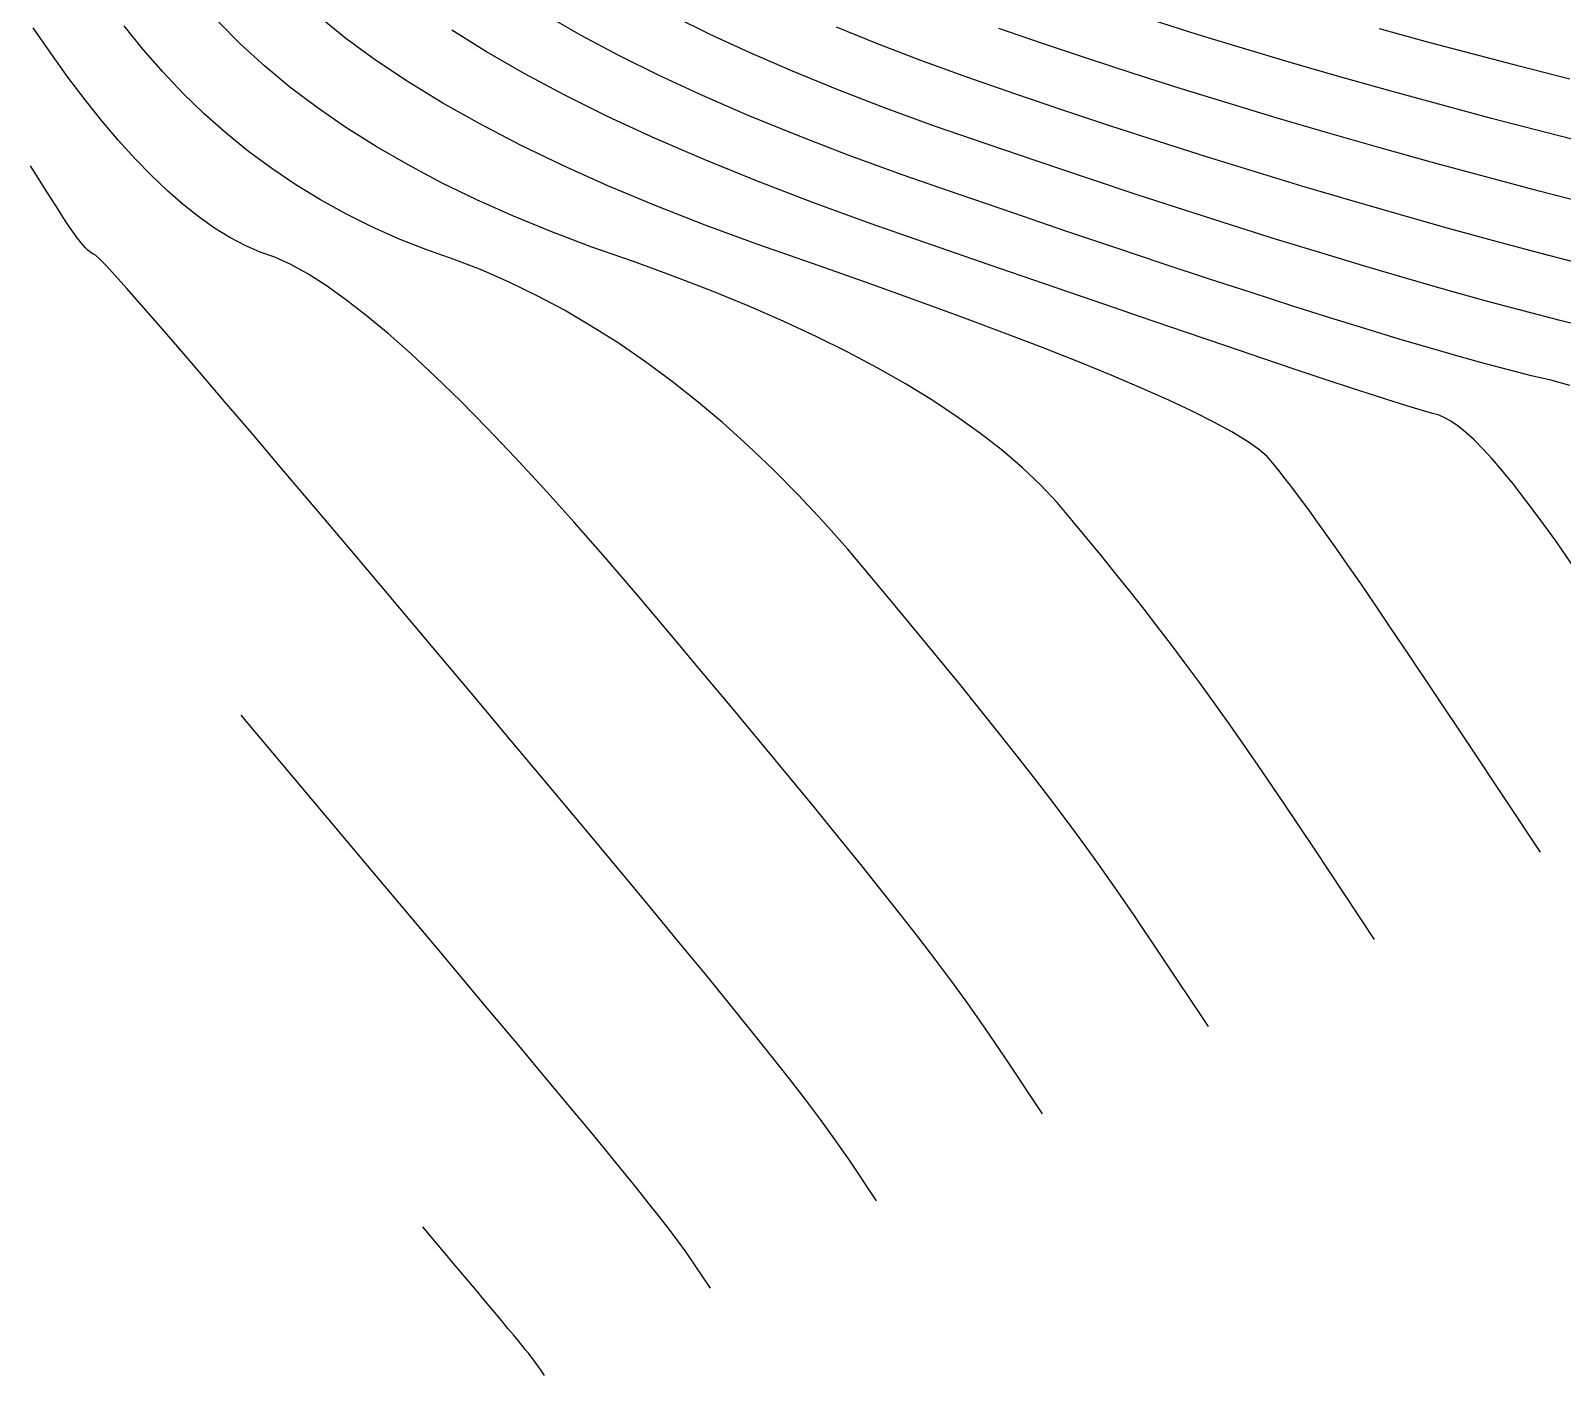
# Model space of a CAD drawing. Header units: inches. Extents: x 1412622.3 to 1412714.6, y 4931530.8 to 4931588.5.
# Drawn here: x 1412648.6 to 1412651.86, y 4931530.765 to 4931533.627 of the extents above; entities that cross this region are included whole.
import ezdxf

# ---------------------------------------------------------------- set-up
doc = ezdxf.new("R2010")
doc.units = ezdxf.units.IN
doc.header["$MEASUREMENT"] = 0

msp = doc.modelspace()

# ---------------------------------------------------------------- linework, layer by layer
for points in [[(1412651.8764, 4931532.872), (1412651.8362, 4931532.8831), (1412651.7948, 4931532.8927), (1412651.7484, 4931532.9042), (1412651.6971, 4931532.9178), (1412651.6407, 4931532.9334), (1412651.5794, 4931532.951), (1412651.5131, 4931532.9706), (1412651.4419, 4931532.9923), (1412651.3656, 4931533.016), (1412651.2844, 4931533.0417), (1412651.1982, 4931533.0695), (1412651.107, 4931533.0992), (1412651.0109, 4931533.131), (1412650.9098, 4931533.1649), (1412650.8036, 4931533.2007), (1412650.6925, 4931533.2386), (1412650.5765, 4931533.2785), (1412650.4554, 4931533.3204), (1412650.3402, 4931533.3624), (1412650.2309, 4931533.4045), (1412650.1274, 4931533.4468), (1412650.0298, 4931533.4891), (1412649.938, 4931533.5315), (1412649.8521, 4931533.574), (1412649.772, 4931533.6167), (1412649.6978, 4931533.6594)], [(1412650.7539, 4931531.3217), (1412650.6736, 4931531.4422), (1412650.6295, 4931531.5071), (1412650.5948, 4931531.5564), (1412650.5606, 4931531.6036), (1412650.5269, 4931531.6486), (1412650.4906, 4931531.696), (1412650.4519, 4931531.7458), (1412650.4107, 4931531.7979), (1412650.367, 4931531.8523), (1412650.3198, 4931531.9106), (1412650.2692, 4931531.9726), (1412650.215, 4931532.0385), (1412650.1574, 4931532.1083), (1412650.0963, 4931532.1819), (1412650.0317, 4931532.2592), (1412649.9636, 4931532.3405), (1412649.892, 4931532.4255), (1412649.823, 4931532.5059), (1412649.7564, 4931532.5817), (1412649.6924, 4931532.6529), (1412649.6309, 4931532.7194), (1412649.5719, 4931532.7812), (1412649.5154, 4931532.8385), (1412649.4614, 4931532.8911), (1412649.4099, 4931532.939), (1412649.3609, 4931532.9824), (1412649.3145, 4931533.0211), (1412649.2705, 4931533.0551), (1412649.2291, 4931533.0845), (1412649.1901, 4931533.1093), (1412649.1537, 4931533.1295), (1412649.1198, 4931533.145), (1412649.0884, 4931533.1559), (1412649.0566, 4931533.1698), (1412649.0243, 4931533.1869), (1412648.9917, 4931533.2071), (1412648.9586, 4931533.2303), (1412648.9252, 4931533.2567), (1412648.8913, 4931533.2861), (1412648.857, 4931533.3187), (1412648.8223, 4931533.3543), (1412648.7872, 4931533.3931), (1412648.7517, 4931533.4349), (1412648.7158, 4931533.4798), (1412648.6794, 4931533.5279), (1412648.6427, 4931533.579), (1412648.6055, 4931533.6332)], [(1412651.1072, 4931531.5073), (1412651.0031, 4931531.6638), (1412650.9484, 4931531.7449), (1412650.9085, 4931531.8028), (1412650.8718, 4931531.8549), (1412650.8383, 4931531.9012), (1412650.8041, 4931531.9474), (1412650.7693, 4931531.9936), (1412650.7338, 4931532.0398), (1412650.6977, 4931532.086), (1412650.6596, 4931532.1341), (1412650.6196, 4931532.184), (1412650.5777, 4931532.2359), (1412650.5337, 4931532.2897), (1412650.4879, 4931532.3454), (1412650.4401, 4931532.403), (1412650.3904, 4931532.4626), (1412650.3387, 4931532.524), (1412650.2865, 4931532.5829), (1412650.2338, 4931532.6392), (1412650.1805, 4931532.693), (1412650.1268, 4931532.7443), (1412650.0725, 4931532.793), (1412650.0177, 4931532.8392), (1412649.9624, 4931532.8828), (1412649.9066, 4931532.9239), (1412649.8503, 4931532.9625), (1412649.7934, 4931532.9985), (1412649.7361, 4931533.0319), (1412649.6782, 4931533.0629), (1412649.6198, 4931533.0913), (1412649.5608, 4931533.1171), (1412649.5014, 4931533.1404), (1412649.4414, 4931533.1612), (1412649.383, 4931533.1842), (1412649.3261, 4931533.2095), (1412649.2706, 4931533.2371), (1412649.2167, 4931533.2669), (1412649.1643, 4931533.299), (1412649.1133, 4931533.3334), (1412649.0639, 4931533.37), (1412649.016, 4931533.4089), (1412648.9696, 4931533.4501), (1412648.9247, 4931533.4935), (1412648.8813, 4931533.5392), (1412648.8394, 4931533.5872), (1412648.7991, 4931533.6374)], [(1412651.4606, 4931531.6929), (1412651.3325, 4931531.8854), (1412651.2672, 4931531.9828), (1412651.2221, 4931532.0493), (1412651.183, 4931532.1062), (1412651.1497, 4931532.1537), (1412651.1176, 4931532.1988), (1412651.0867, 4931532.2415), (1412651.057, 4931532.2818), (1412651.0284, 4931532.3197), (1412650.9995, 4931532.3576), (1412650.9701, 4931532.3955), (1412650.9403, 4931532.4333), (1412650.9101, 4931532.4712), (1412650.8795, 4931532.509), (1412650.8485, 4931532.5468), (1412650.8171, 4931532.5847), (1412650.7853, 4931532.6225), (1412650.75, 4931532.6598), (1412650.7111, 4931532.6967), (1412650.6687, 4931532.7332), (1412650.6227, 4931532.7692), (1412650.5732, 4931532.8048), (1412650.5201, 4931532.8399), (1412650.4635, 4931532.8745), (1412650.4033, 4931532.9088), (1412650.3396, 4931532.9425), (1412650.2724, 4931532.9759), (1412650.2016, 4931533.0088), (1412650.1273, 4931533.0412), (1412650.0494, 4931533.0732), (1412649.968, 4931533.1047), (1412649.883, 4931533.1358), (1412649.7945, 4931533.1665), (1412649.7094, 4931533.1986), (1412649.6278, 4931533.2321), (1412649.5495, 4931533.2671), (1412649.4747, 4931533.3035), (1412649.4033, 4931533.3413), (1412649.3354, 4931533.3806), (1412649.2708, 4931533.4213), (1412649.2097, 4931533.4635), (1412649.152, 4931533.5071), (1412649.0977, 4931533.5521), (1412649.0469, 4931533.5986), (1412648.9994, 4931533.6465)], [(1412651.814, 4931531.8785), (1412651.6619, 4931532.1069), (1412651.5861, 4931532.2206), (1412651.5358, 4931532.2957), (1412651.4941, 4931532.3576), (1412651.4611, 4931532.4063), (1412651.4311, 4931532.4502), (1412651.4041, 4931532.4893), (1412651.3801, 4931532.5237), (1412651.3591, 4931532.5534), (1412651.3393, 4931532.5811), (1412651.3205, 4931532.6069), (1412651.303, 4931532.6307), (1412651.2865, 4931532.6526), (1412651.2712, 4931532.6726), (1412651.257, 4931532.6906), (1412651.2439, 4931532.7067), (1412651.232, 4931532.7209), (1412651.2135, 4931532.7367), (1412651.1884, 4931532.7542), (1412651.1568, 4931532.7733), (1412651.1186, 4931532.7941), (1412651.0738, 4931532.8165), (1412651.0225, 4931532.8406), (1412650.9645, 4931532.8663), (1412650.9001, 4931532.8936), (1412650.829, 4931532.9226), (1412650.7514, 4931532.9533), (1412650.6672, 4931532.9856), (1412650.5764, 4931533.0195), (1412650.479, 4931533.0551), (1412650.3751, 4931533.0924), (1412650.2646, 4931533.1313), (1412650.1476, 4931533.1718), (1412650.0359, 4931533.213), (1412649.9295, 4931533.2547), (1412649.8285, 4931533.2971), (1412649.7328, 4931533.3401), (1412649.6424, 4931533.3836), (1412649.5574, 4931533.4278), (1412649.4777, 4931533.4726), (1412649.4034, 4931533.518), (1412649.3344, 4931533.5641), (1412649.2707, 4931533.6107), (1412649.2124, 4931533.6579)], [(1412651.888, 4931532.4809), (1412651.8462, 4931532.5409), (1412651.8131, 4931532.5869), (1412651.783, 4931532.6274), (1412651.756, 4931532.6624), (1412651.7319, 4931532.6919), (1412651.7109, 4931532.7159), (1412651.6911, 4931532.7373), (1412651.6724, 4931532.7559), (1412651.6548, 4931532.772), (1412651.6384, 4931532.7853), (1412651.6231, 4931532.796), (1412651.609, 4931532.8041), (1412651.596, 4931532.8095), (1412651.5842, 4931532.8122), (1412651.565, 4931532.8176), (1412651.5383, 4931532.8256), (1412651.5043, 4931532.8363), (1412651.4628, 4931532.8496), (1412651.4139, 4931532.8656), (1412651.3576, 4931532.8842), (1412651.2939, 4931532.9055), (1412651.2228, 4931532.9295), (1412651.1442, 4931532.9561), (1412651.0583, 4931532.9853), (1412650.9649, 4931533.0172), (1412650.8641, 4931533.0518), (1412650.7559, 4931533.089), (1412650.6403, 4931533.1288), (1412650.5173, 4931533.1714), (1412650.3869, 4931533.2165), (1412650.2627, 4931533.2618), (1412650.1449, 4931533.3072), (1412650.0334, 4931533.3527), (1412649.9282, 4931533.3983), (1412649.8293, 4931533.444), (1412649.7368, 4931533.4898), (1412649.6505, 4931533.5358), (1412649.5705, 4931533.5818), (1412649.4969, 4931533.628)], [(1412651.9318, 4931532.9909), (1412651.8558, 4931533.01), (1412651.7772, 4931533.0305), (1412651.6961, 4931533.0524), (1412651.6124, 4931533.0757), (1412651.5262, 4931533.1004), (1412651.4374, 4931533.1265), (1412651.3461, 4931533.154), (1412651.2522, 4931533.1829), (1412651.1558, 4931533.2132), (1412651.0569, 4931533.2448), (1412650.9554, 4931533.2779), (1412650.8514, 4931533.3124), (1412650.7448, 4931533.3483), (1412650.6357, 4931533.3856), (1412650.524, 4931533.4242), (1412650.4177, 4931533.463), (1412650.3169, 4931533.5019), (1412650.2214, 4931533.5408), (1412650.1314, 4931533.5798), (1412650.0467, 4931533.619), (1412649.9674, 4931533.6582)], [(1412651.9136, 4931533.1276), (1412651.8127, 4931533.1538), (1412651.7116, 4931533.1807), (1412651.6104, 4931533.2085), (1412651.5091, 4931533.237), (1412651.4077, 4931533.2662), (1412651.3062, 4931533.2963), (1412651.2046, 4931533.3271), (1412651.1029, 4931533.3587), (1412651.001, 4931533.391), (1412650.8991, 4931533.4241), (1412650.797, 4931533.458), (1412650.6949, 4931533.4927), (1412650.5926, 4931533.5281), (1412650.4952, 4931533.5636), (1412650.4029, 4931533.5992), (1412650.3154, 4931533.6349)], [(1412651.9293, 4931533.2552), (1412651.8109, 4931533.2858), (1412651.6947, 4931533.3165), (1412651.5809, 4931533.3474), (1412651.4694, 4931533.3785), (1412651.3602, 4931533.4097), (1412651.2534, 4931533.441), (1412651.1489, 4931533.4725), (1412651.0467, 4931533.5041), (1412650.9468, 4931533.5358), (1412650.8493, 4931533.5677), (1412650.754, 4931533.5998), (1412650.6611, 4931533.6319)], [(1412651.9444, 4931533.3799), (1412651.8255, 4931533.4103), (1412651.7098, 4931533.4405), (1412651.5973, 4931533.4707), (1412651.488, 4931533.5007), (1412651.3819, 4931533.5305), (1412651.2791, 4931533.5602), (1412651.1795, 4931533.5898), (1412651.0831, 4931533.6193), (1412650.9899, 4931533.6486)], [(1412651.8765, 4931533.5237), (1412651.771, 4931533.5507), (1412651.6682, 4931533.5776), (1412651.5684, 4931533.6043), (1412651.4714, 4931533.6309)], [(1412650.4005, 4931531.1361), (1412650.3442, 4931531.2207), (1412650.3107, 4931531.2692), (1412650.2812, 4931531.3099), (1412650.2494, 4931531.3522), (1412650.2155, 4931531.3961), (1412650.1772, 4931531.4447), (1412650.1345, 4931531.4979), (1412650.0876, 4931531.5559), (1412650.0363, 4931531.6186), (1412649.98, 4931531.687), (1412649.9187, 4931531.7612), (1412649.8524, 4931531.8412), (1412649.781, 4931531.9268), (1412649.7046, 4931532.0183), (1412649.6232, 4931532.1155), (1412649.5368, 4931532.2184), (1412649.4454, 4931532.3271), (1412649.3595, 4931532.429), (1412649.2791, 4931532.5242), (1412649.2043, 4931532.6127), (1412649.135, 4931532.6945), (1412649.0712, 4931532.7695), (1412649.013, 4931532.8378), (1412648.9603, 4931532.8993), (1412648.9132, 4931532.9542), (1412648.8716, 4931533.0023), (1412648.8355, 4931533.0436), (1412648.8049, 4931533.0783), (1412648.7799, 4931533.1062), (1412648.7605, 4931533.1274), (1412648.7466, 4931533.1418), (1412648.7382, 4931533.1495), (1412648.7353, 4931533.1505), (1412648.7322, 4931533.1522), (1412648.7288, 4931533.1544), (1412648.7251, 4931533.1574), (1412648.7212, 4931533.1609), (1412648.717, 4931533.1652), (1412648.7126, 4931533.17), (1412648.7079, 4931533.1755), (1412648.7029, 4931533.1817), (1412648.6972, 4931533.1892), (1412648.6908, 4931533.1981), (1412648.6836, 4931533.2083), (1412648.6758, 4931533.2198), (1412648.6659, 4931533.2349), (1412648.654, 4931533.2534), (1412648.636, 4931533.2818), (1412648.6, 4931533.3391)], [(1412650.0471, 4931530.9506), (1412650.0147, 4931530.9991), (1412649.9953, 4931531.0273), (1412649.9779, 4931531.0512), (1412649.959, 4931531.0763), (1412649.9386, 4931531.1025), (1412649.9155, 4931531.1317), (1412649.8897, 4931531.1639), (1412649.8612, 4931531.199), (1412649.8299, 4931531.2371), (1412649.7921, 4931531.283), (1412649.7477, 4931531.3365), (1412649.6966, 4931531.3978), (1412649.639, 4931531.4669), (1412649.5642, 4931531.5561), (1412649.4723, 4931531.6656), (1412649.3318, 4931531.8327), (1412649.048, 4931532.17)], [(1412649.6937, 4931530.765), (1412649.6853, 4931530.7775), (1412649.6803, 4931530.7848), (1412649.6757, 4931530.791), (1412649.6709, 4931530.7975), (1412649.6656, 4931530.8044), (1412649.6596, 4931530.8119), (1412649.6529, 4931530.8203), (1412649.6455, 4931530.8294), (1412649.6374, 4931530.8393), (1412649.6276, 4931530.8511), (1412649.6161, 4931530.865), (1412649.6028, 4931530.8809), (1412649.5879, 4931530.8988), (1412649.5685, 4931530.922), (1412649.5447, 4931530.9503), (1412649.5082, 4931530.9937), (1412649.4347, 4931531.0811)]]:
    msp.add_lwpolyline(points)

doc.saveas('drawing.dxf')
